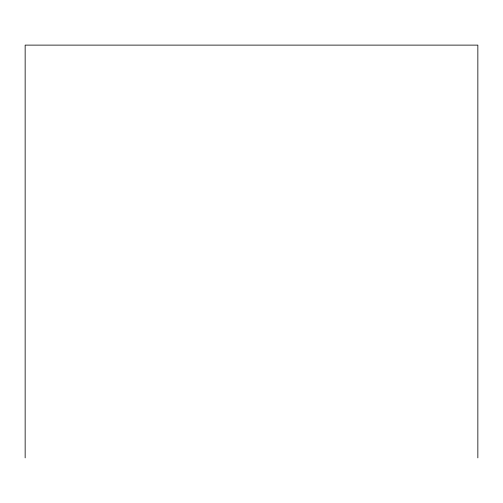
<?xml version="1.0" encoding="UTF-8"?>
<svg xmlns="http://www.w3.org/2000/svg" width="503" height="503" viewBox="0 0 503 503"><rect width="100%" height="100%" fill="white"/><g stroke="black" fill="none" stroke-linecap="round" stroke-linejoin="round"><path stroke-width="0.75" d="M477.85 457.881L477.85 45.119L25.15 45.119L25.15 457.881"/></g></svg>
